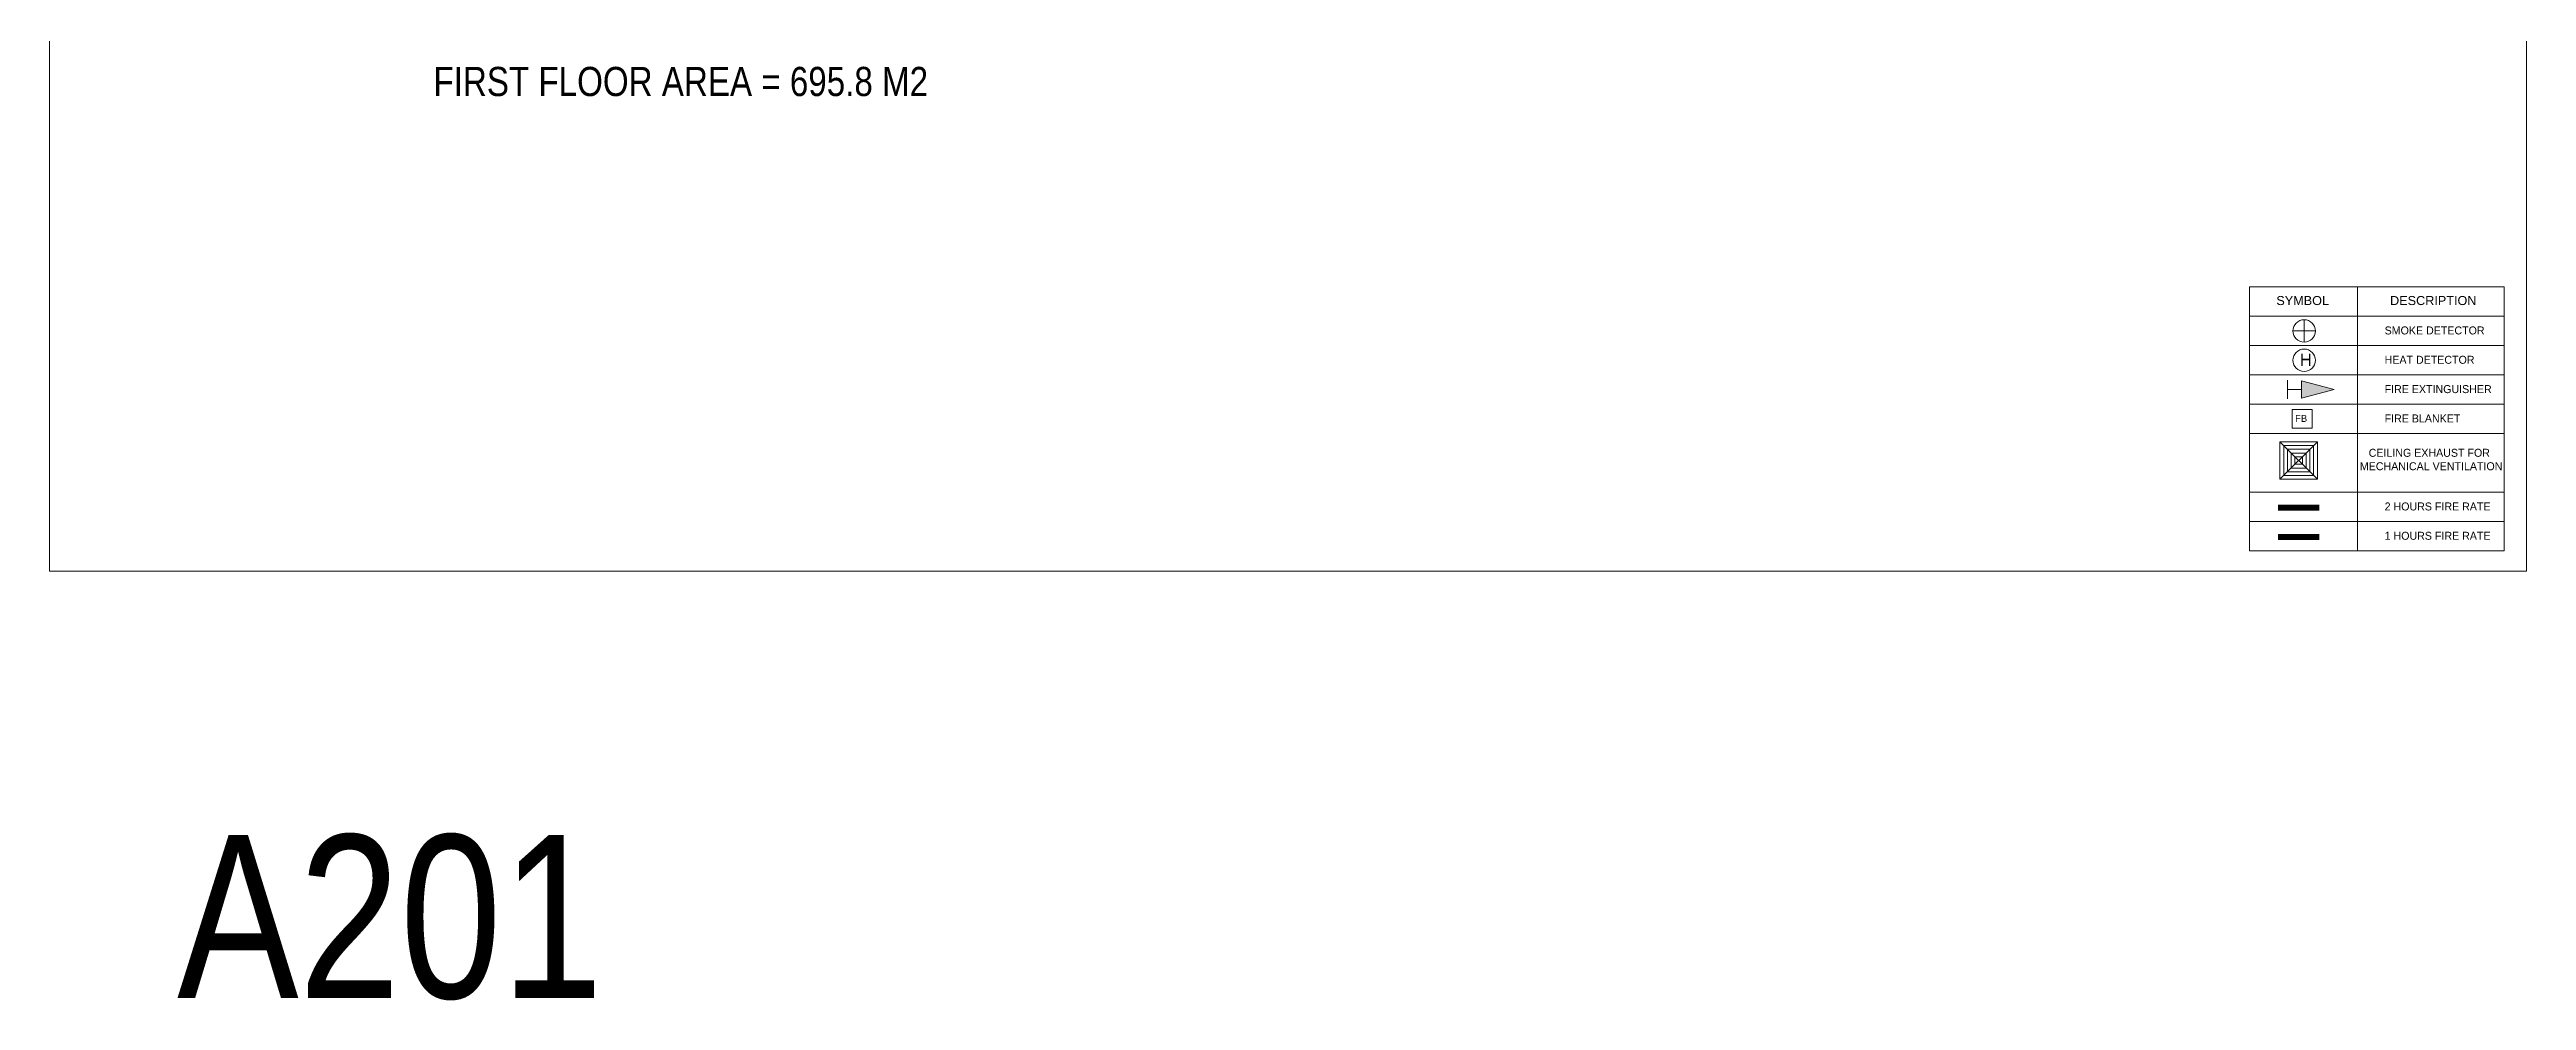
# Model space of a CAD drawing. Header units: millimetres. Extents: x -9083 to 924194, y -232449 to 321637.
# Drawn here: x 60521 to 124218, y 126047 to 150502 of the extents above; entities that cross this region are included whole.
import ezdxf
from ezdxf.enums import TextEntityAlignment as Align

# ---------------------------------------------------------------- set-up
doc = ezdxf.new("R2010")
doc.units = ezdxf.units.MM
doc.header["$LTSCALE"] = 400
doc.header["$MEASUREMENT"] = 0
doc.layers.get('0').update_dxf_attribs({"lineweight": 0, "true_color": 0xff1414})
doc.layers.get('Defpoints').update_dxf_attribs({"color": 8, "lineweight": 5})
doc.layers.add('ALARM', color=7, linetype='Continuous', lineweight=5, true_color=0xff0f0f)
for name, color, linetype, lineweight in [('BORDER', 7, 'Continuous', 0), ('FIRE RATE', 244, 'Continuous', 0), ('GENERAL TEXT', 4, 'Continuous', 5), ('TABLE', 8, 'Continuous', 5)]:
    doc.layers.add(name, color=color, linetype=linetype, lineweight=lineweight)
doc.styles.add('arial', font='arial.ttf', dxfattribs={"width": 0.8, "height": 2.2})
doc.styles.get("Standard").update_dxf_attribs({"font": 'GOTHIC.TTF', "height": 220})

# ---------------------------------------------------------------- blocks, each defined once
blk = doc.blocks.new('FIRE EXTINGUISHER')
at = {"transparency": 33554559}
h = blk.add_hatch(color=256, dxfattribs=at)
h.dxf.hatch_style = 1
h.paths.add_polyline_path([(165311, -106760), (164961, -106667), (164961, -106854)])
for p, q in [((164811, -106860), (164811, -106660)), ((164961, -106854), (164961, -106667)), ((165311, -106760), (164961, -106667)), ((164811, -106760), (164961, -106760)), ((165311, -106760), (164961, -106854))]:
    blk.add_line(p, q)
blk = doc.blocks.new('A$Ccfd28120')
for p, q in [((0, -171), (0, 171)), ((171, 0), (-171, 0))]:
    blk.add_line(p, q)
blk.add_circle((0, 0), 171)

msp = doc.modelspace()

# ---------------------------------------------------------------- linework, layer by layer
at = {"layer": 'ALARM'}
for p, q in [((118841.9037, 140413.07313), (117878.31243, 139449.48186)), ((117878.31243, 140413.07313), (118841.9037, 139449.48186))]:
    msp.add_line(p, q, dxfattribs=at)
for points in [[(118705.5735, 140767.98312), (118190.7735, 140767.98312), (118190.7735, 141243.18312), (118705.5735, 141243.18312)], [(117878.31243, 140413.07313), (118841.9037, 140413.07313), (118841.9037, 139449.48186), (117878.31243, 139449.48186)], [(117974.67156, 140316.714), (118745.54457, 140316.714), (118745.54457, 139545.84098), (117974.67156, 139545.84098)], [(118071.03068, 140220.35487), (118649.18544, 140220.35487), (118649.18544, 139642.20011), (118071.03068, 139642.20011)], [(118167.38981, 140123.99575), (118552.82632, 140123.99575), (118552.82632, 139738.55924), (118167.38981, 139738.55924)], [(118263.74894, 140027.63662), (118456.46719, 140027.63662), (118456.46719, 139834.91836), (118263.74894, 139834.91836)]]:
    msp.add_lwpolyline(points, close=True, dxfattribs=at)
at = {"layer": 'ALARM', "color": 242, "true_color": 0xcd2027}
msp.add_circle((118502.19923, 142509.56828), 288.43767, dxfattribs=at)
at = {"layer": 'Defpoints'}
msp.add_lwpolyline([(60521.11388, 195373.23511), (124217.92167, 195373.23511), (124217.92167, 137087.88911), (60521.11388, 137087.88911)], close=True, dxfattribs=at)
at = {"layer": 'FIRE RATE', "color": 244, "lineweight": 0, "true_color": 0x991b1e, "const_width": 160}
msp.add_lwpolyline([(118888.10806, 138721.26966), (117832.10806, 138721.26966)], dxfattribs=at)
at = {"layer": 'FIRE RATE', "color": 177, "lineweight": 0, "true_color": 0x293189, "const_width": 160}
msp.add_lwpolyline([(118888.10806, 137966.8887), (117832.10806, 137966.8887)], dxfattribs=at)
at = {"layer": 'TABLE', "linetype": 'Continuous', "ltscale": 10}
for p, q in [((119874.78648, 144403.0899), (119874.78648, 137613.66122)), ((117099.63303, 143648.70893), (123648.70743, 143648.70893)), ((117099.63303, 142894.32797), (123648.70743, 142894.32797)), ((117099.63303, 142139.94701), (123648.70743, 142139.94701)), ((117099.63303, 141385.56604), (123648.70743, 141385.56604)), ((117099.63303, 140631.18508), (123648.70743, 140631.18508)), ((117099.63303, 139122.42315), (123648.70743, 139122.42315)), ((117099.63303, 138368.04219), (123648.70743, 138368.04219))]:
    msp.add_line(p, q, dxfattribs=at)
msp.add_lwpolyline([(117099.63303, 137613.66122), (117099.63303, 144403.0899), (123648.70743, 144403.0899), (123648.70743, 137613.66122)], close=True, dxfattribs=at)

# ---------------------------------------------------------------- block references
at = {"layer": 'ALARM', "xscale": 1.687458399214334, "yscale": 1.687458399214334, "zscale": 1.687458399214334}
msp.add_blockref('A$Ccfd28120', (118502.19923, 143263.94924), dxfattribs=at)
at = {"layer": 'ALARM', "color": 242, "true_color": 0xcd2027, "xscale": 2.4, "yscale": 2.4, "zscale": 2.4}
msp.add_blockref('FIRE EXTINGUISHER', (-277472.54234, 397985.08599), dxfattribs=at)

# ---------------------------------------------------------------- texts
at = {"layer": 'ALARM', "color": 242, "true_color": 0xcd2027, "insert": (118389.98193, 142684.41011), "char_height": 320, "attachment_point": 1}
msp.add_mtext_dynamic_manual_height_columns('{\\C256;H}', width=4587.3278135, gutter_width=838.45589, heights=[0], dxfattribs=at)
at = {"layer": 'ALARM', "insert": (118423.42172, 141105.71324), "char_height": 180, "width": 3328.8771321, "attachment_point": 2}
msp.add_mtext('FB', dxfattribs=at)
at = {"layer": 'BORDER'}
for s, p in [('CEILING EXHAUST FOR ', (121757.55399, 140028.65523, 325.88664)), ('MECHANICAL VENTILATION', (121766.37284, 139683.18452, 325.88664))]:
    msp.add_text(s, height=204.7553418, dxfattribs=at).set_placement(p, align=Align.CENTER)
at = {"layer": 'BORDER', "attachment_point": 1}
for s, width, gutter_width, insert, char_height in [('{\\fArial|b0|i0|c0|p34;\\C7;SYMBOL}', 3055.8523906, 1117.94119, (117785.54517, 144163.24928), 232.6765248), ('{\\fArial|b0|i0|c0|p34;\\C7;DESCRIPTION}', 6116.4370846, 1117.94119, (120711.22785, 144163.24928), 232.6765248), ('{\\C7;SMOKE DETECTOR}', 4587.3278135, 838.45589, (120570.51207, 143380.02402), 204.7553418), ('{\\C7;HEAT DETECTOR}', 4587.3278135, 838.45589, (120570.51207, 142625.64306), 204.7553418), ('{\\C7;FIRE EXTINGUISHER}', 4587.3278135, 838.45589, (120570.51207, 141871.26209), 204.7553418), ('{\\C7;FIRE BLANKET}', 4587.3278135, 838.45589, (120570.51207, 141116.88113), 204.7553418), ('{\\C7;2 HOURS FIRE RATE}', 4587.3278135, 838.45589, (120570.51207, 138853.73824), 204.7553418), ('{\\C7;1 HOURS FIRE RATE}', 4587.3278135, 838.45589, (120570.51207, 138099.35727), 204.7553418)]:
    msp.add_mtext_dynamic_manual_height_columns(s, width=width, gutter_width=gutter_width, heights=[0], dxfattribs=dict(at, insert=insert, char_height=char_height))
at = {"layer": 'Defpoints', "insert": (63801.27064, 130302.6942), "char_height": 4196.390208, "attachment_point": 1, "style": 'arial'}
msp.add_mtext_dynamic_manual_height_columns('{\\C8;A201}', width=22413.2757742, gutter_width=7922.15845, heights=[0], dxfattribs=at)
at = {"layer": 'GENERAL TEXT', "width": 0.85}
msp.add_text('FIRST FLOOR AREA = 695.8 M2', height=750, dxfattribs=at).set_placement((70393.69135, 149305.48815))

doc.saveas('drawing.dxf')
